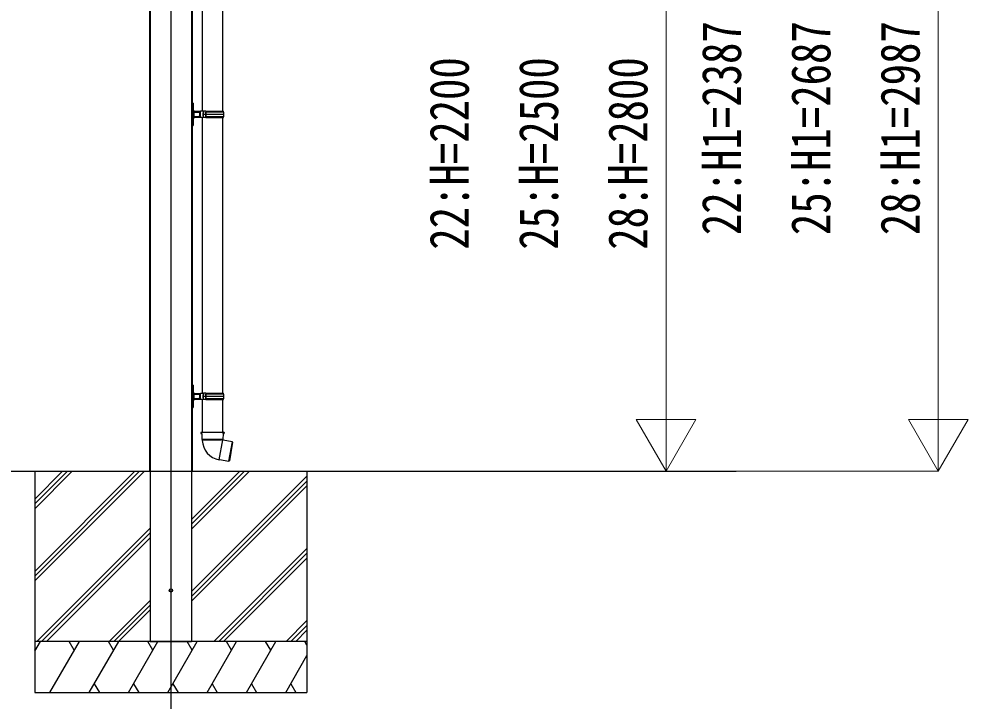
# Model space of a CAD drawing. Units: millimetres, scale not verified. Extents: x -14718 to 14718, y -10396 to 10396.
# Drawn here: x 6459 to 9248, y -7677 to -5674 of the extents above; entities that cross this region are included whole.
import ezdxf
from ezdxf.enums import TextEntityAlignment as Align

# ---------------------------------------------------------------- set-up
doc = ezdxf.new("R2010")
doc.units = ezdxf.units.MM
doc.header["$LTSCALE"] = 50
doc.layers.add('0-3_YKK_12', color=2, linetype='Continuous')
doc.layers.add('0-4_YKK_A1', color=4, linetype='Continuous')
doc.layers.add('0-5_YKK_D', color=6, linetype='Continuous', lineweight=18)
doc.styles.add('ＭＳ ゴシック', font='')
doc.styles.get('ＭＳ ゴシック').set_extended_font_data('MS Gothic')

msp = doc.modelspace()

# ---------------------------------------------------------------- linework, layer by layer
at = {"layer": '0-3_YKK_12'}
msp.add_line((6905.34, -4633.67), (6905.34, -7752.3), dxfattribs=at)
at = {"layer": '0-4_YKK_A1'}
for p, q in [((6842.84, -4731.99), (6842.84, -7002.3)), ((6844.04, -4732.03), (6844.04, -7002.3)), ((6844.44, -4732.05), (6844.44, -7502.47)), ((6966.24, -4736.3), (6966.24, -7502.47)), ((6966.64, -4736.32), (6966.64, -7002.3)), ((6967.84, -4736.36), (6967.84, -7002.3)), ((6997.74, -5134.47), (6997.74, -5944.97)), ((7057.94, -5944.96), (7057.94, -5134.46)), ((6968.84, -5920.47), (6967.84, -5920.47)), ((6968.84, -5926.76), (6967.84, -5926.76)), ((6970.84, -5921.37), (6968.84, -5920.47)), ((6968.84, -5926.76), (6968.84, -5920.47)), ((6970.84, -5921.37), (6971.02, -5927.1)), ((6968.84, -5953.97), (6967.84, -5953.97)), ((6968.84, -5953.97), (6971.84, -5953.97)), ((6968.84, -5981.17), (6968.84, -5953.97)), ((6971.84, -5953.97), (6971.02, -5980.83)), ((6971.84, -5953.97), (6972.84, -5953.97)), ((6972.55, -5944.72), (6972.65, -5947.97)), ((6972.65, -5959.97), (6972.55, -5963.21)), ((6989.84, -5947.97), (6972.66, -5947.97)), ((6972.66, -5947.97), (6972.84, -5953.97)), ((6972.84, -5953.97), (6972.66, -5959.97)), ((6972.66, -5959.97), (6989.84, -5959.97)), ((6973.51, -5944.97), (6989.84, -5944.97)), ((6989.84, -5962.97), (6973.51, -5962.97)), ((6989.84, -5944.97), (6992.84, -5944.97)), ((6989.84, -5947.97), (6989.84, -5944.97)), ((6989.84, -5949.47), (6989.84, -5947.97)), ((6989.84, -5949.47), (6989.84, -5958.46)), ((6990.83, -5949.47), (6989.84, -5949.47)), ((6992.84, -5949.47), (6989.84, -5949.47)), ((6990.83, -5958.46), (6989.84, -5958.46)), ((6989.84, -5958.47), (6992.84, -5958.47)), ((6992.84, -5962.97), (6989.84, -5962.97)), ((6992.84, -5949.47), (6990.83, -5949.47)), ((6990.83, -5958.46), (6990.83, -5949.47)), ((6992.84, -5958.46), (6990.83, -5958.46)), ((7000.84, -5944.97), (6992.84, -5944.97)), ((6997.74, -5962.97), (6997.74, -6773.47)), ((7000.85, -5949.47), (6998.84, -5949.47)), ((7000.85, -5958.46), (6998.84, -5958.46)), ((7000.84, -5958.47), (6998.84, -5958.47)), ((7000.84, -5949.47), (7000.84, -5944.97)), ((7000.84, -5962.97), (7000.84, -5958.47)), ((7000.85, -5944.96), (7000.85, -5949.47)), ((7007.87, -5944.96), (7000.85, -5944.96)), ((7000.85, -5953.96), (7000.85, -5949.47)), ((7000.85, -5958.46), (7000.85, -5953.96)), ((7007.35, -5953.96), (7000.85, -5953.96)), ((7000.85, -5962.96), (7000.85, -5958.46)), ((7007.87, -5962.96), (7000.85, -5962.96)), ((7007.35, -5953.96), (7007.35, -5953.97)), ((7007.35, -5953.96), (7007.35, -5953.96)), ((7007.44, -5953.96), (7007.44, -5953.96)), ((7061.34, -5953.96), (7007.61, -5953.96)), ((7008.11, -5944.96), (7007.87, -5944.96)), ((7008.11, -5962.96), (7007.87, -5962.96)), ((7008.11, -5944.96), (7008.51, -5944.96)), ((7008.11, -5962.96), (7008.51, -5962.96)), ((7008.51, -5944.96), (7059.84, -5944.96)), ((7008.51, -5962.96), (7059.84, -5962.96)), ((7060.84, -5946.96), (7009.54, -5946.96)), ((7060.84, -5960.96), (7009.54, -5960.96)), ((7057.94, -6773.46), (7057.94, -5962.96)), ((7059.84, -5946.96), (7059.84, -5944.96)), ((7059.84, -5962.96), (7059.84, -5960.96)), ((6968.84, -5981.17), (6967.84, -5981.17)), ((6968.84, -5981.17), (6971.02, -5980.83)), ((6968.84, -5987.47), (6968.84, -5981.17)), ((6971.02, -5980.83), (6970.84, -5986.56)), ((6968.84, -6755.26), (6968.84, -6748.97)), ((6968.84, -6755.26), (6967.84, -6755.26)), ((6968.84, -6782.47), (6968.84, -6755.26)), ((6970.84, -6749.87), (6971.02, -6755.6)), ((6972.55, -6773.22), (6972.65, -6776.47)), ((6989.84, -6776.47), (6972.66, -6776.47)), ((6973.51, -6773.47), (6989.84, -6773.47)), ((6989.84, -6773.47), (6992.84, -6773.47)), ((7000.84, -6773.47), (6992.84, -6773.47)), ((7000.84, -6777.97), (7000.84, -6773.47)), ((7000.85, -6773.46), (7000.85, -6777.97)), ((7007.87, -6773.46), (7000.85, -6773.46)), ((7008.11, -6773.46), (7007.87, -6773.46)), ((7008.11, -6773.46), (7008.51, -6773.46)), ((7008.51, -6773.46), (7059.84, -6773.46)), ((7060.84, -6775.46), (7009.54, -6775.46)), ((7059.84, -6775.46), (7059.84, -6773.46)), ((6968.84, -6782.47), (6967.84, -6782.47)), ((6968.84, -6809.67), (6968.84, -6782.47)), ((6971.84, -6782.47), (6972.84, -6782.47)), ((6972.65, -6788.47), (6972.55, -6791.71)), ((6972.66, -6788.47), (6989.84, -6788.47)), ((6989.84, -6791.47), (6973.51, -6791.47)), ((6989.84, -6777.97), (6989.84, -6786.96)), ((6990.83, -6777.97), (6989.84, -6777.97)), ((6992.84, -6777.97), (6989.84, -6777.97)), ((6990.83, -6786.96), (6989.84, -6786.96)), ((6989.84, -6786.97), (6992.84, -6786.97)), ((6992.84, -6791.47), (6989.84, -6791.47)), ((6992.84, -6777.97), (6990.83, -6777.97)), ((6990.83, -6786.96), (6990.83, -6777.97)), ((6992.84, -6786.96), (6990.83, -6786.96)), ((6997.74, -6791.47), (6997.74, -6887.47)), ((7000.85, -6777.97), (6998.84, -6777.97)), ((7000.85, -6786.96), (6998.84, -6786.96)), ((7000.84, -6786.97), (6998.84, -6786.97)), ((7000.84, -6791.47), (7000.84, -6786.97)), ((7000.85, -6782.46), (7000.85, -6777.97)), ((7000.85, -6786.96), (7000.85, -6782.46)), ((7007.35, -6782.46), (7000.85, -6782.46)), ((7000.85, -6791.46), (7000.85, -6786.96)), ((7007.87, -6791.46), (7000.85, -6791.46)), ((7007.35, -6782.46), (7007.35, -6782.47)), ((7007.35, -6782.46), (7007.35, -6782.46)), ((7007.44, -6782.46), (7007.44, -6782.46)), ((7061.34, -6782.46), (7007.61, -6782.46)), ((7008.11, -6791.46), (7007.87, -6791.46)), ((7008.11, -6791.46), (7008.51, -6791.46)), ((7008.51, -6791.46), (7059.84, -6791.46)), ((7060.84, -6789.46), (7009.54, -6789.46)), ((7057.94, -6887.47), (7057.94, -6791.46)), ((7059.84, -6791.46), (7059.84, -6789.46)), ((6968.84, -6809.67), (6967.84, -6809.67)), ((6968.84, -6809.67), (6971.02, -6809.33)), ((6968.84, -6815.97), (6968.84, -6809.67)), ((6971.02, -6809.33), (6970.84, -6815.06)), ((6995.99, -6887.47), (6993.84, -6888.25)), ((6993.84, -6888.25), (6993.91, -6888.25)), ((6993.98, -6890.99), (6993.98, -6889.16)), ((6995.99, -6887.47), (6996.12, -6887.47)), ((6996.12, -6887.47), (7059.56, -6887.47)), ((6996.3, -6891.81), (6996.24, -6888.37)), ((7059.56, -6887.47), (7059.69, -6887.47)), ((7061.84, -6888.25), (7059.69, -6887.47)), ((7061.71, -6890.99), (7061.71, -6889.16)), ((7061.78, -6888.25), (7061.84, -6888.25)), ((7061.84, -6891.9), (7061.84, -6888.25)), ((6993.84, -6891.9), (6993.91, -6891.9)), ((6996.09, -6892.72), (6996.35, -6908)), ((6996.22, -6892.72), (6996.09, -6892.72)), ((6996.35, -6908), (6997.67, -6909.95)), ((6996.35, -6908), (7027.84, -6908)), ((6997.67, -6909.95), (6997.73, -6911.57)), ((6997.67, -6909.95), (7052.98, -6909.95)), ((7027.84, -6908), (7059.34, -6908)), ((7047.52, -6968.85), (7057.95, -6909.7)), ((7086.1, -6915.9), (7057.74, -6910.9)), ((7058.28, -6909.56), (7059.34, -6908)), ((7059.34, -6908), (7059.6, -6892.72)), ((7059.6, -6892.72), (7059.47, -6892.72)), ((7059.6, -6892.72), (7061.84, -6891.9)), ((7061.78, -6891.9), (7061.84, -6891.9)), ((7076.14, -6972.42), (7086.1, -6915.9)), ((7086.92, -6917.05), (7077.3, -6971.61)), ((7086.92, -6917.05), (7086.1, -6915.9)), ((7047.77, -6967.42), (7076.14, -6972.42)), ((7076.14, -6972.42), (7077.3, -6971.61)), ((3068.06, -7002.3), (8566.46, -7002.3)), ((6505.34, -7002.47), (6505.34, -7652.47)), ((6505.34, -7296.44), (6799.32, -7002.47)), ((6505.34, -7310.59), (6813.47, -7002.47)), ((6505.34, -7324.73), (6827.61, -7002.47)), ((6505.34, -7084.31), (6587.19, -7002.47)), ((6505.34, -7098.45), (6601.33, -7002.47)), ((6505.34, -7112.6), (6615.47, -7002.47)), ((6966.24, -7172.2), (7135.98, -7002.47)), ((6966.24, -7158.06), (7121.83, -7002.47)), ((6966.24, -7143.91), (7107.69, -7002.47)), ((6966.24, -7356.04), (7305.34, -7016.95)), ((7305.34, -7002.47), (7305.34, -7652.47)), ((6966.24, -7370.19), (7305.34, -7031.09)), ((6966.24, -7384.33), (7305.34, -7045.23)), ((6511.45, -7502.47), (6844.44, -7169.48)), ((6525.59, -7502.47), (6844.44, -7183.62)), ((6539.74, -7502.47), (6844.44, -7197.76)), ((7031.95, -7502.47), (7305.34, -7229.08)), ((7046.09, -7502.47), (7305.34, -7243.22)), ((7060.24, -7502.47), (7305.34, -7257.36)), ((6723.59, -7502.47), (6844.44, -7381.61)), ((6737.73, -7502.47), (6844.44, -7395.75)), ((6751.87, -7502.47), (6844.44, -7409.89)), ((7244.08, -7502.47), (7305.34, -7441.21)), ((7258.23, -7502.47), (7305.34, -7455.35)), ((7272.37, -7502.47), (7305.34, -7469.49)), ((7305.34, -7502.47), (6505.34, -7502.47)), ((6505.34, -7531.41), (6522.05, -7502.47)), ((6549.89, -7652.47), (6636.49, -7502.47)), ((6621.49, -7528.45), (6606.49, -7502.47)), ((6665.36, -7652.47), (6751.96, -7502.47)), ((6736.96, -7528.45), (6721.96, -7502.47)), ((6780.83, -7652.47), (6867.43, -7502.47)), ((6852.43, -7528.45), (6837.43, -7502.47)), ((6844.44, -7502.47), (6966.24, -7502.47)), ((6844.44, -7502.47), (6844.74, -7502.47)), ((6844.74, -7502.47), (6965.94, -7502.47)), ((6896.3, -7652.47), (6982.9, -7502.47)), ((6967.9, -7528.45), (6952.9, -7502.47)), ((6965.94, -7502.47), (6966.24, -7502.47)), ((7011.77, -7652.47), (7098.37, -7502.47)), ((7083.37, -7528.45), (7068.37, -7502.47)), ((7127.24, -7652.47), (7213.84, -7502.47)), ((7198.84, -7528.45), (7183.84, -7502.47)), ((7305.34, -7512.91), (7299.31, -7502.47)), ((6507.05, -7528.45), (6505.34, -7525.49)), ((7242.71, -7652.47), (7305.34, -7543.98)), ((6680.36, -7626.49), (6695.36, -7652.47)), ((6795.83, -7626.49), (6810.83, -7652.47)), ((6911.3, -7626.49), (6926.3, -7652.47)), ((7026.77, -7626.49), (7041.77, -7652.47)), ((7142.24, -7626.49), (7157.24, -7652.47)), ((7257.71, -7626.49), (7272.71, -7652.47)), ((6505.34, -7652.47), (7305.34, -7652.47))]:
    msp.add_line(p, q, dxfattribs=at)
for points in [[(6968.84, -5953.97), (6968.84, -5926.76), (6971.02, -5927.1), (6971.84, -5953.97)], [(6989.84, -5962.97), (6989.84, -5959.97), (6989.84, -5958.47)], [(7000.84, -5962.97), (6992.84, -5962.97), (6992.84, -5944.97)], [(7000.84, -5949.47), (6998.84, -5949.47), (6998.84, -5958.47)], [(7007.61, -5953.96), (7007.44, -5953.96), (7007.35, -5953.96), (7000.85, -5953.96)], [(7007.87, -5944.96), (7007.48, -5949.42), (7007.35, -5953.96)], [(6967.84, -5987.47), (6968.84, -5987.47), (6970.84, -5986.56)], [(6970.84, -6749.87), (6968.84, -6748.97), (6967.84, -6748.97)], [(6968.84, -6755.26), (6971.02, -6755.6), (6971.84, -6782.47)], [(6972.66, -6776.47), (6972.84, -6782.47), (6972.66, -6788.47)], [(6989.84, -6777.97), (6989.84, -6776.47), (6989.84, -6773.47)], [(7000.84, -6791.47), (6992.84, -6791.47), (6992.84, -6773.47)], [(7007.87, -6773.46), (7007.48, -6777.92), (7007.35, -6782.46)], [(6968.84, -6782.47), (6971.84, -6782.47), (6971.02, -6809.33)], [(6989.84, -6791.47), (6989.84, -6788.47), (6989.84, -6786.97)], [(7000.84, -6777.97), (6998.84, -6777.97), (6998.84, -6786.97)], [(7007.61, -6782.46), (7007.44, -6782.46), (7007.35, -6782.46), (7000.85, -6782.46)], [(6967.84, -6815.97), (6968.84, -6815.97), (6970.84, -6815.06)], [(6993.84, -6888.25), (6993.84, -6891.9), (6996.09, -6892.72)], [(6993.91, -6888.25), (6995.35, -6887.74), (6996.12, -6887.47)], [(6996.24, -6888.37), (6995.35, -6888.68), (6993.98, -6889.16)], [(7059.38, -6891.81), (7059.42, -6890.07), (7059.45, -6888.37)], [(7061.71, -6889.16), (7060.34, -6888.68), (7059.45, -6888.37)], [(7059.56, -6887.47), (7060.33, -6887.74), (7061.78, -6888.25)], [(6996.22, -6892.72), (6995.4, -6892.43), (6993.91, -6891.9)], [(6993.98, -6890.99), (6995.4, -6891.49), (6996.3, -6891.81)], [(7058.26, -6909.54), (7058.17, -6909.59), (7057.95, -6909.7), (7057.92, -6909.71), (7057.64, -6909.8), (7055.91, -6909.92), (7052.98, -6909.95), (7050.24, -6910.05), (7046.59, -6910.15), (7042.29, -6910.25), (7037.7, -6910.34), (7032.71, -6910.43), (7027.72, -6910.52), (7022.59, -6910.61), (7017.75, -6910.7), (7013.06, -6910.8), (7008.92, -6910.89), (7005.21, -6911), (7002.23, -6911.11), (6999.91, -6911.23), (6998.43, -6911.36), (6997.76, -6911.52), (6997.73, -6911.57)], [(7059.38, -6891.81), (7060.29, -6891.49), (7061.71, -6890.99)], [(7061.78, -6891.9), (7060.29, -6892.43), (7059.47, -6892.72)]]:
    msp.add_lwpolyline(points, dxfattribs=at)
msp.add_circle((6905.34, -7352.47), 5, dxfattribs=at)
for centre, radius, start, end in [((6973.51, -5942.97), 2, 181.7624, 241.44015), ((6973.51, -5964.97), 2, 118.55985, 178.2376), ((6973.51, -5942.97), 2, 241.44015, 270), ((6973.51, -5964.97), 2, 90, 118.55985), ((7007.4, -5954.19), 0.226, 80.79578, 102.71983), ((7085.24, -5953.98), 77.89, 179.99307, 186.62466), ((7088.36, -5953.94), 80.75, 173.61461, 180.01355), ((7088.36, -5953.98), 80.75, 179.98461, 186.38348), ((7009.67, -5962.57), 1.61, 94.66451, 194.14319), ((7009.73, -5945.32), 1.66, 167.69464, 263.49512), ((7010.31, -5945.16), 1.81, 173.59328, 264.82407), ((7010.37, -5962.81), 1.86, 96.97139, 184.61125), ((7012.09, -5953.96), 49.25, 0, 8.17123), ((7012.09, -5953.96), 49.25, 351.83186, 0.00306), ((6973.51, -6771.47), 2, 181.7624, 241.44015), ((6973.51, -6771.47), 2, 241.44015, 270), ((7088.36, -6782.44), 80.75, 173.61461, 180.01355), ((7009.73, -6773.82), 1.66, 167.69464, 263.49512), ((7010.31, -6773.66), 1.81, 173.59328, 264.82407), ((7012.09, -6782.46), 49.25, 0, 8.17123), ((6973.51, -6793.47), 2, 118.55985, 178.2376), ((6973.51, -6793.47), 2, 90, 118.55985), ((7007.4, -6782.69), 0.226, 80.79578, 102.71983), ((7085.24, -6782.48), 77.89, 179.99307, 186.62466), ((7088.36, -6782.48), 80.75, 179.98461, 186.38348), ((7009.67, -6791.07), 1.61, 94.66451, 194.14319), ((7010.37, -6791.31), 1.86, 96.97139, 184.61125), ((7012.09, -6782.46), 49.25, 351.83186, 0.00306), ((6991.23, -6888.92), 2.75, 354.81691, 13.99327), ((6993.68, -6888.24), 2.56, 357.19737, 17.56812), ((7061.36, -6888.16), 1.93, 159.00896, 186.22555), ((7065.36, -6888.99), 3.66, 168.38866, 182.80116), ((6990.33, -6891.16), 3.66, 348.38866, 2.80116), ((6994.41, -6892.09), 1.92, 340.91849, 8.46572), ((7057.99, -6909.47), 60.3, 182.00147, 260), ((7061.89, -6892.03), 2.51, 174.83553, 195.78026), ((7064.45, -6891.23), 2.75, 174.81691, 193.99327)]:
    msp.add_arc(centre, radius, start, end, dxfattribs=at)
for centre, major_axis, ratio, start_param, end_param in [((6972.65, -5947.8), (1, 0.031), 0.162205, 3.1415927, 4.7026633), ((6972.65, -5960.13), (1, -0.031), 0.162205, 1.580522, 3.1415927), ((6972.75, -5950.97), (-0.1, 3), 0.333136, 6.2716543, 6.28138), ((6972.75, -5956.97), (0.1, 3), 0.333136, 3.143398, 3.1531236), ((6989.84, -5947.48), (3, 0), 0.162278, 4.712389, 6.2831853), ((6989.84, -5960.45), (3, 0), 0.162278, 6.2831853, 7.8539816), ((6972.65, -6776.3), (1, 0.031), 0.162205, 3.1415927, 4.7026633), ((6972.75, -6779.47), (-0.1, 3), 0.333136, 6.2716543, 6.28138), ((6989.84, -6775.98), (3, 0), 0.162278, 4.712389, 6.2831853), ((6972.65, -6788.63), (1, -0.031), 0.162205, 1.580522, 3.1415927), ((6972.75, -6785.47), (0.1, 3), 0.333136, 3.143398, 3.1531236), ((6989.84, -6788.95), (3, 0), 0.162278, 6.2831853, 7.8539816)]:
    msp.add_ellipse(centre, major_axis=major_axis, ratio=ratio, start_param=start_param, end_param=end_param, dxfattribs=at)
at = {"layer": '0-5_YKK_D', "color": 1}
for p, q in [((9160.6, -4790.52), (9160.6, -6827.3)), ((8360.6, -6827.3), (8360.6, -4977.3)), ((8360.6, -7002.3), (8360.6, -6699.19)), ((9160.6, -7002.3), (9160.6, -6699.19)), ((8360.6, -7002.3), (8273.1, -6850.74)), ((8448.1, -6850.74), (8273.1, -6850.74)), ((8360.6, -7002.3), (8448.1, -6850.74)), ((9160.6, -7002.3), (9073.1, -6850.74)), ((9248.1, -6850.74), (9073.1, -6850.74)), ((9160.6, -7002.3), (9248.1, -6850.74)), ((8264.05, -7002.3), (8361.6, -7002.3)), ((8264.05, -7002.3), (9161.6, -7002.3))]:
    msp.add_line(p, q, dxfattribs=at)

# ---------------------------------------------------------------- texts
at = {"layer": '0-5_YKK_D', "color": 1, "style": 'ＭＳ ゴシック', "width": 0.8}
for s, p in [('22:H1=2387', (8615.6, -6308.71)), ('25:H1=2687', (8878.1, -6308.71)), ('28:H1=2987', (9140.6, -6308.71)), ('22:H=2200', (7815.6, -6351.7)), ('25:H=2500', (8078.1, -6351.7)), ('28:H=2800', (8340.6, -6351.7))]:
    msp.add_text(s, height=115.5, rotation=90, dxfattribs=at).set_placement(p, align=Align.BOTTOM_LEFT)

doc.saveas('drawing.dxf')
